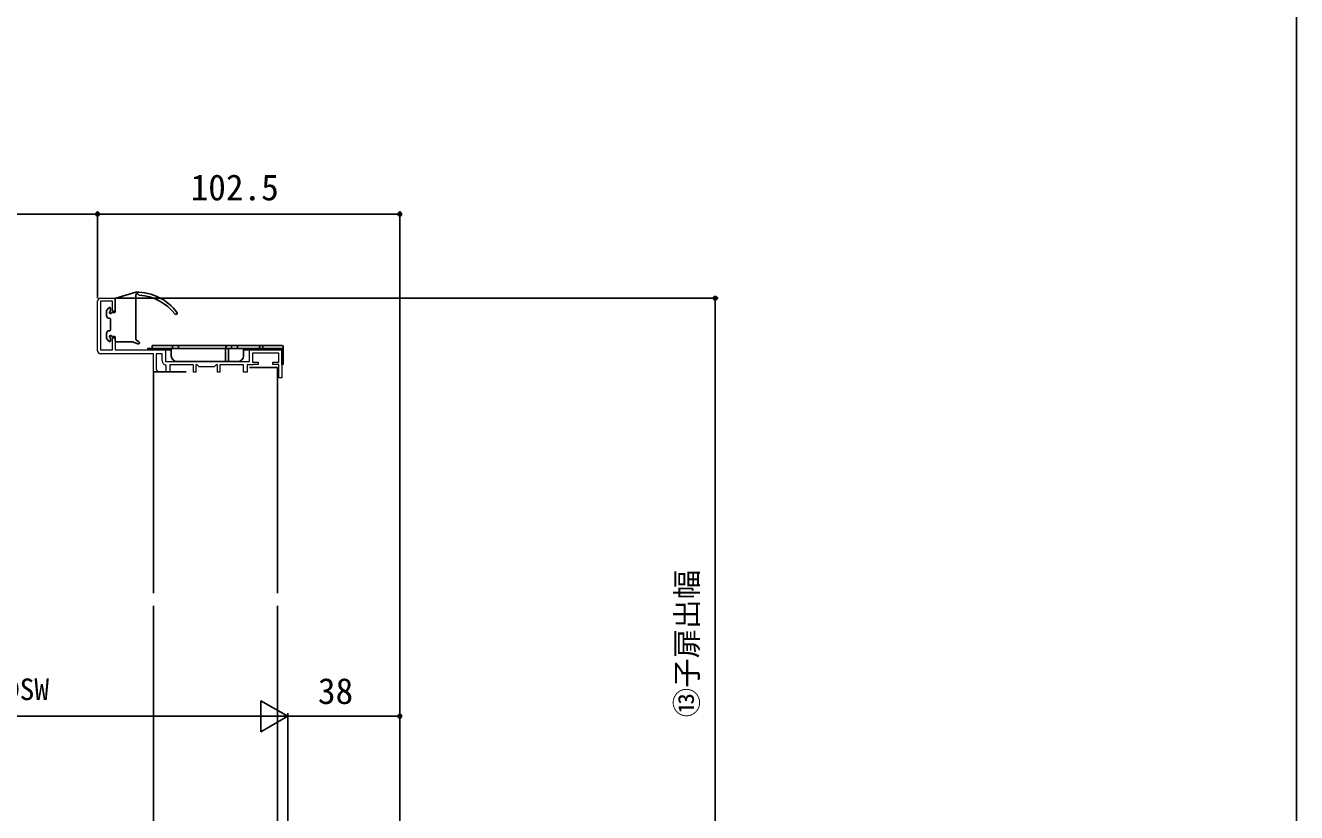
# Model space of a CAD drawing. Units: millimetres, scale not verified. Extents: x -525 to 525, y -783 to 779.
# Drawn here: x 93.8 to 525, y -325.4 to -58.4 of the extents above; entities that cross this region are included whole.
import ezdxf
from ezdxf.enums import TextEntityAlignment as Align

# ---------------------------------------------------------------- set-up
doc = ezdxf.new("R2010")
doc.units = ezdxf.units.MM
doc.header["$LTSCALE"] = 4
doc.layers.add('0-4_YKK_11E', color=7, linetype='Continuous', lineweight=18)
for name, color, linetype in [('0-6_YKK_13', 4, 'Continuous'), ('0-7_YKK_D', 6, 'Continuous'), ('0-8_YKK_ZWAK', 7, 'Continuous')]:
    doc.layers.add(name, color=color, linetype=linetype)
doc.styles.add('ＭＳ ゴシック', font='')
doc.styles.get('ＭＳ ゴシック').set_extended_font_data('MS Gothic')

msp = doc.modelspace()

# ---------------------------------------------------------------- linework, layer by layer
at = {"layer": '0-4_YKK_11E'}
msp.add_line((118.271, -168.742), (118.271, -151.942), dxfattribs=at)
for points in [[(119.271, -150.942), (124.271, -150.942), (124.271, -155.342), (123.271, -155.342), (123.271, -151.942), (119.271, -151.942), (119.271, -168.442), (123.271, -168.442), (123.271, -164.342), (124.271, -164.342), (124.271, -168.442), (141.271, -168.442), (141.271, -172.442)], [(140.171, -172.142), (140.171, -169.742), (138.171, -169.742), (138.171, -175.117), (138.625, -175.571), (138.471, -175.942), (137.271, -175.942), (137.271, -169.742), (119.271, -169.742)], [(141.271, -172.442), (169.771, -172.442), (169.771, -168.442), (180.771, -168.442), (180.771, -177.942), (179.771, -177.942), (179.771, -173.442), (177.771, -173.442), (177.771, -172.642), (179.771, -172.642), (179.771, -169.542), (170.871, -169.542), (170.871, -172.642), (172.771, -172.642), (172.771, -173.442), (171.071, -173.442), (170.938, -173.492), (170.806, -173.542), (168.971, -173.542), (168.971, -176.042), (167.771, -176.042), (167.771, -173.542), (159.771, -173.542), (159.771, -176.042), (158.971, -176.042), (158.971, -173.542), (158.471, -173.542), (157.771, -174.242), (152.771, -174.242), (152.071, -173.542), (151.571, -173.542), (151.571, -176.042), (150.771, -176.042), (150.771, -173.542), (142.771, -173.542), (142.771, -175.942), (141.571, -175.942), (141.571, -173.815), (141.324, -173.52)]]:
    msp.add_lwpolyline(points, dxfattribs=at)
for centre, radius, start, end in [((119.271, -151.942), 1, 90.00001, 179.99999), ((119.271, -168.742), 1, 180.00001, 269.99999), ((141.571, -172.142), 1.4, 179.99999, 259.83576)]:
    msp.add_arc(centre, radius, start, end, dxfattribs=at)
at = {"layer": '0-6_YKK_13'}
for p, q in [((131.271, -148.842), (124.485, -150.878)), ((131.271, -149.849), (131.271, -164.941)), ((131.271, -150.145), (131.271, -150.145)), ((121.271, -156.742), (121.271, -155.142)), ((121.359, -154.93), (122.159, -154.13)), ((122.671, -155.109), (122.671, -154.342)), ((124.271, -151.165), (124.271, -155.442)), ((122.271, -157.742), (122.371, -157.742)), ((122.671, -161.642), (122.671, -158.042)), ((123.971, -155.742), (123.303, -155.742)), ((121.271, -164.542), (121.271, -162.942)), ((122.271, -161.942), (122.371, -161.942)), ((121.359, -164.754), (122.159, -165.554)), ((122.671, -164.574), (122.671, -165.342)), ((123.971, -163.942), (123.303, -163.942)), ((124.271, -164.242), (124.271, -165.442)), ((124.571, -165.742), (130.071, -165.742)), ((130.071, -165.742), (131.934, -166.418)), ((131.42, -165.2), (132.272, -165.696)), ((162.671, -166.942), (136.771, -166.942)), ((143.271, -167.942), (143.271, -170.442)), ((143.671, -167.942), (143.671, -166.942)), ((145.671, -167.942), (145.671, -166.942)), ((161.671, -167.942), (161.671, -172.442)), ((174.271, -166.942), (162.671, -166.942)), ((163.671, -167.942), (163.671, -166.942)), ((165.771, -166.942), (165.771, -167.942)), ((167.771, -167.942), (167.771, -170.442)), ((173.271, -167.442), (173.271, -167.442)), ((173.271, -167.442), (173.271, -167.442)), ((180.771, -166.942), (173.771, -166.942)), ((180.771, -166.942), (173.771, -166.942)), ((181.271, -168.442), (181.271, -167.442)), ((181.271, -168.442), (181.271, -167.442)), ((165.771, -172.442), (145.271, -172.442)), ((181.271, -168.442), (180.771, -168.442)), ((181.271, -168.442), (180.771, -168.442)), ((181.271, -173.442), (181.271, -168.442)), ((137.271, -175.937), (148.271, -175.937)), ((137.271, -175.937), (137.271, -250.958)), ((179.271, -174.437), (169.771, -174.437)), ((179.271, -250.958), (179.271, -174.437)), ((137.271, -255.304), (137.271, -342.407)), ((179.271, -342.407), (179.271, -255.304))]:
    msp.add_line(p, q, dxfattribs=at)
for points in [[(180.771, -167.942), (135.271, -167.942), (135.271, -168.442), (143.271, -168.442)], [(136.771, -166.942), (136.771, -167.942), (161.671, -167.942), (174.271, -167.942), (174.271, -166.942)], [(162.671, -167.942), (162.671, -172.442), (161.671, -172.442)], [(167.771, -168.442), (180.771, -168.442), (180.771, -173.442), (181.271, -173.442)]]:
    msp.add_lwpolyline(points, dxfattribs=at)
for centre, radius, start, end in [((124.571, -151.165), 0.3, 106.69877, 180), ((131.471, -165.84), 17, 36.17704, 90.67587), ((131.721, -149.849), 0.45, 20.76391, 180), ((132.422, -149.583), 0.3, 200.76391, 266.0424), ((131.228, -166.842), 17, 38.36574, 86.0424), ((121.571, -155.142), 0.3, 135, 180), ((122.371, -154.342), 0.3, 0, 135), ((122.371, -155.109), 0.3, 295.37693, 0), ((122.271, -156.742), 1, 180, 270), ((122.671, -155.742), 0.4, 115.37693, 334.62307), ((122.371, -158.042), 0.3, 359.99958, 90), ((123.303, -156.042), 0.3, 90, 154.62307), ((123.971, -155.442), 0.3, 270, 0), ((144.871, -156.042), 0.4, 218.36574, 36.17704), ((122.271, -162.942), 1, 90, 180), ((122.671, -163.942), 0.4, 25.37693, 244.62307), ((122.371, -161.642), 0.3, 270, 359.99958), ((123.303, -163.642), 0.3, 205.37693, 270), ((121.571, -164.542), 0.3, 180, 225), ((122.371, -165.342), 0.3, 225, 0), ((122.371, -164.574), 0.3, 0, 64.62307), ((123.971, -164.242), 0.3, 0, 90), ((124.571, -165.442), 0.3, 180, 270), ((131.571, -164.941), 0.3, 180, 239.7923), ((132.071, -166.042), 0.4, 250.0565, 59.7923), ((162.671, -167.942), 1, 90, 180), ((172.771, -167.442), 0.5, 270.00001, 0), ((173.771, -167.442), 0.5, 90, 180), ((180.771, -167.442), 0.5, 0, 90), ((180.771, -167.442), 0.5, 0, 90), ((180.771, -168.442), 0.5, 0, 90.00001), ((180.771, -168.442), 0.5, 0, 90.00001), ((145.271, -170.442), 2, 180, 270), ((165.771, -170.442), 2, 270, 0)]:
    msp.add_arc(centre, radius, start, end, dxfattribs=at)
at = {"layer": '0-7_YKK_D'}
for p, q in [((-135.729, -122.372), (118.271, -122.372)), ((118.271, -150.942), (118.271, -121.372)), ((118.271, -150.942), (118.271, -121.372)), ((118.271, -122.372), (220.771, -122.372)), ((220.771, -362.407), (220.771, -121.372)), ((124.771, -150.942), (328.771, -150.942)), ((327.771, -150.942), (327.771, -362.907)), ((182.771, -292.683), (173.677, -287.433)), ((173.677, -287.433), (173.677, -297.933)), ((14.271, -292.683), (172.271, -292.683)), ((182.771, -292.683), (164.584, -292.683)), ((182.771, -292.683), (173.677, -297.933)), ((182.771, -362.907), (182.771, -291.683)), ((182.771, -362.907), (182.771, -291.683)), ((182.771, -292.683), (220.771, -292.683)), ((220.771, -362.407), (220.771, -291.683))]:
    msp.add_line(p, q, dxfattribs=at)
for centre in [(118.271, -122.372), (118.271, -122.372), (220.771, -122.372), (327.771, -150.942), (220.771, -292.683)]:
    msp.add_circle(centre, 0.637, dxfattribs=at)
at = {"layer": '0-8_YKK_ZWAK'}
msp.add_lwpolyline([(-525, -782.8), (525, -782.8), (525, 747.2)], dxfattribs=at)

# ---------------------------------------------------------------- texts
at = {"layer": '0-7_YKK_D', "style": 'ＭＳ ゴシック'}
for s, height, p in [('102.5', 8.798, (149.816, -120.372)), ('⑨子扉DSW', 7.331, (56.85, -289.422)), ('38', 8.798, (193.009, -291.183))]:
    msp.add_text(s, height=height, dxfattribs=at).set_placement(p, align=Align.BOTTOM_LEFT)
msp.add_text('⑬子扉出幅', height=7.331, rotation=90, dxfattribs=at).set_placement((324.009, -293.06), align=Align.BOTTOM_LEFT)

doc.saveas('drawing.dxf')
